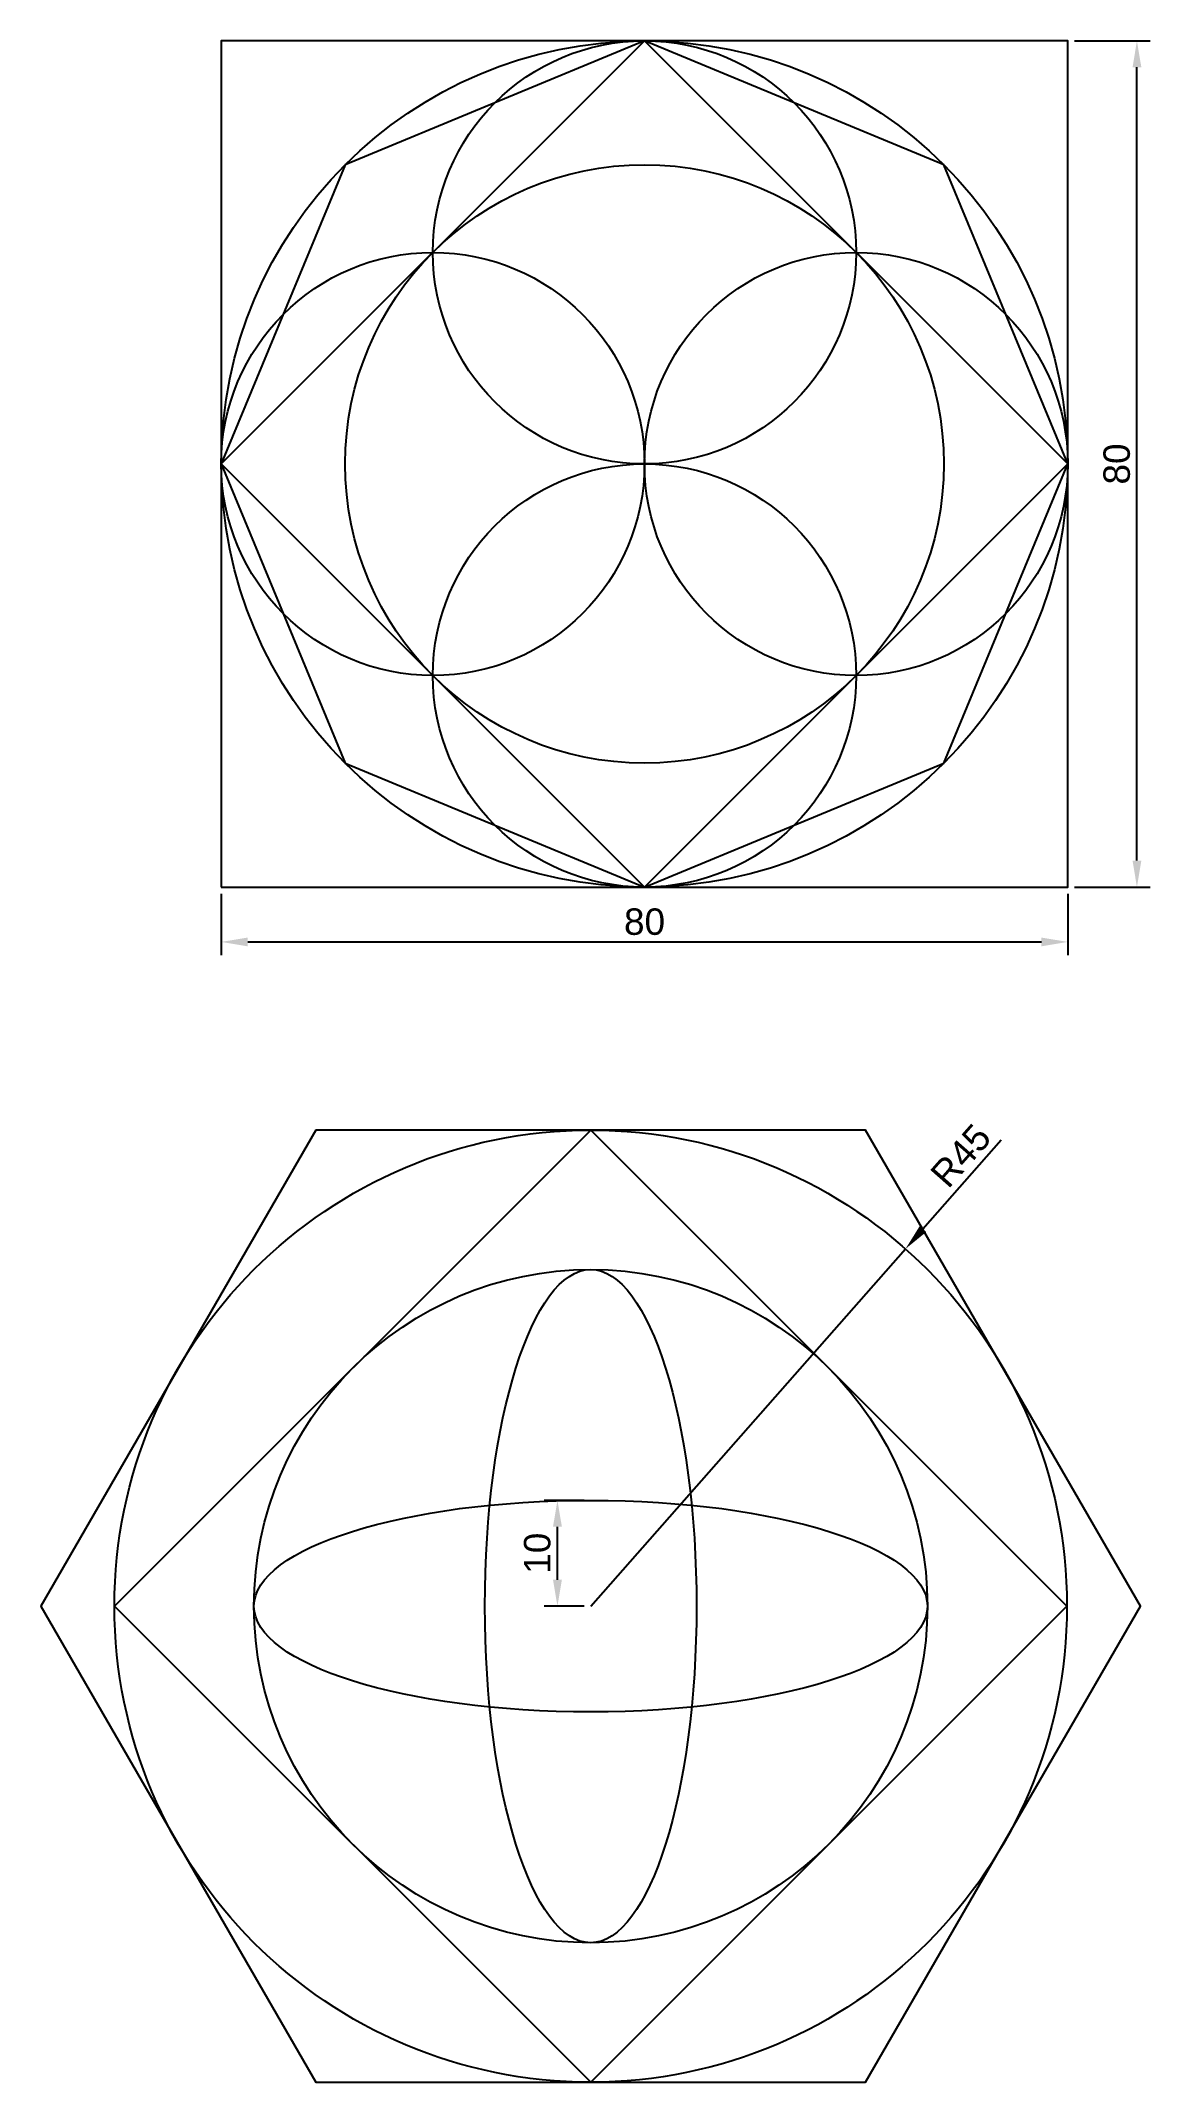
# Model space of a CAD drawing. Header units: millimetres. Extents: x 2335 to 2440, y 433 to 625.
import ezdxf

# ---------------------------------------------------------------- set-up
doc = ezdxf.new("R2010")
doc.units = ezdxf.units.MM
doc.styles.get("Standard").update_dxf_attribs({"font": 'arial.ttf'})
doc.dimstyles.new('ISO-25', dxfattribs={"dimtxt": 2.5, "dimasz": 2.5, "dimexe": 1.25, "dimexo": 0.625, "dimtad": 1, "dimtxsty": 'Standard', "dimcen": 2.5, "dimadec": 0, "dimazin": 0, "dimtfac": 1, "dimtmove": 0, "dimatfit": 3, "dimfxl": 1, "dimarcsym": 0})

# ---------------------------------------------------------------- blocks, each defined once
blk = doc.blocks.new('*D1')
at = {"color": 0, "lineweight": -2, "transparency": 16777216}
for p, q in [((2433.01, 625.49), (2440.17, 625.49)), ((2438.92, 547.99), (2438.92, 622.99)), ((2433.01, 545.49), (2440.17, 545.49))]:
    blk.add_line(p, q, dxfattribs=at)
at = {"color": 0, "transparency": 16777216}
for points in [[(2438.51, 622.99), (2439.34, 622.99), (2438.92, 625.49)], [(2438.51, 547.99), (2439.34, 547.99), (2438.92, 545.49)]]:
    blk.add_solid(points, dxfattribs=at)
at = {"layer": 'Defpoints', "color": 0, "transparency": 16777216}
for p in [(2432.39, 625.49), (2438.92, 625.49), (2432.39, 545.49)]:
    blk.add_point(p, dxfattribs=at)
at = {"color": 0, "transparency": 16777216, "insert": (2437.02, 585.49), "char_height": 2.5, "attachment_point": 5, "rotation": 90}
blk.add_mtext('80', dxfattribs=at)
blk = doc.blocks.new('*D2')
at = {"color": 0, "lineweight": -2, "transparency": 16777216}
for p, q in [((2352.39, 544.87), (2352.39, 539.06)), ((2432.39, 544.87), (2432.39, 539.06)), ((2354.89, 540.31), (2429.89, 540.31))]:
    blk.add_line(p, q, dxfattribs=at)
at = {"color": 0, "transparency": 16777216}
for points in [[(2354.89, 540.72), (2354.89, 539.89), (2352.39, 540.31)], [(2429.89, 540.72), (2429.89, 539.89), (2432.39, 540.31)]]:
    blk.add_solid(points, dxfattribs=at)
at = {"layer": 'Defpoints', "color": 0, "transparency": 16777216}
for p in [(2352.39, 545.49), (2432.39, 545.49), (2432.39, 540.31)]:
    blk.add_point(p, dxfattribs=at)
at = {"color": 0, "transparency": 16777216, "insert": (2392.39, 542.21), "char_height": 2.5, "attachment_point": 5}
blk.add_mtext('80', dxfattribs=at)
blk = doc.blocks.new('*D3')
at = {"color": 0, "lineweight": -2, "transparency": 16777216}
for p, q in [((2426.1, 521.56), (2418.7, 513.16)), ((2387.3, 477.52), (2417.05, 511.29))]:
    blk.add_line(p, q, dxfattribs=at)
at = {"color": 0, "transparency": 16777216}
blk.add_solid([(2418.39, 513.44), (2419.01, 512.89), (2417.05, 511.29)], dxfattribs=at)
at = {"layer": 'Defpoints', "color": 0, "transparency": 16777216}
for p in [(2417.05, 511.29), (2387.3, 477.52)]:
    blk.add_point(p, dxfattribs=at)
at = {"color": 0, "transparency": 16777216, "insert": (2422.28, 520.1), "char_height": 2.5, "attachment_point": 5, "rotation": 48.6248}
blk.add_mtext('R45', dxfattribs=at)
blk = doc.blocks.new('*D4')
at = {"color": 0, "lineweight": -2, "transparency": 16777216}
for p, q in [((2386.68, 487.52), (2382.91, 487.52)), ((2384.16, 480.02), (2384.16, 485.02)), ((2386.68, 477.52), (2382.91, 477.52))]:
    blk.add_line(p, q, dxfattribs=at)
at = {"color": 0, "transparency": 16777216}
for points in [[(2383.74, 485.02), (2384.58, 485.02), (2384.16, 487.52)], [(2383.74, 480.02), (2384.58, 480.02), (2384.16, 477.52)]]:
    blk.add_solid(points, dxfattribs=at)
at = {"layer": 'Defpoints', "color": 0, "transparency": 16777216}
for p in [(2384.16, 487.52), (2387.3, 487.52), (2387.3, 477.52)]:
    blk.add_point(p, dxfattribs=at)
at = {"color": 0, "transparency": 16777216, "insert": (2382.26, 482.52), "char_height": 2.5, "attachment_point": 5, "rotation": 90}
blk.add_mtext('10', dxfattribs=at)

msp = doc.modelspace()

# ---------------------------------------------------------------- linework, layer by layer
for points in [[(2352.386, 545.491), (2432.386, 545.491), (2432.386, 625.491), (2352.386, 625.491)], [(2392.386, 625.491), (2364.101, 613.775), (2352.386, 585.491), (2364.101, 557.206), (2392.386, 545.491), (2420.67, 557.206), (2432.386, 585.491), (2420.67, 613.775)], [(2392.386, 625.491), (2352.386, 585.491), (2392.386, 545.491), (2432.386, 585.491)], [(2361.322, 522.519), (2335.341, 477.519), (2361.322, 432.519), (2413.283, 432.519), (2439.264, 477.519), (2413.283, 522.519)], [(2387.302, 522.519), (2342.302, 477.519), (2387.302, 432.519), (2432.302, 477.519)]]:
    msp.add_lwpolyline(points, close=True)
for centre, radius in [((2392.386, 585.491), 40), ((2392.386, 605.491), 20), ((2392.386, 585.491), 28.284), ((2372.386, 585.491), 20), ((2412.386, 585.491), 20), ((2392.386, 565.491), 20), ((2387.302, 477.519), 45), ((2387.302, 477.519), 31.82)]:
    msp.add_circle(centre, radius)
for major_axis in [(0, 31.82), (-31.82, 0)]:
    msp.add_ellipse((2387.302, 477.519), major_axis=major_axis, ratio=0.3142697)

# ---------------------------------------------------------------- dimensions: what is measured, and where the dimension line sits
for base, p1, p2, picture, middle in [((2438.922, 625.491), (2432.386, 545.491), (2432.386, 625.491), '*D1', (2437.02, 585.491)), ((2384.159, 487.519), (2387.302, 477.519), (2387.302, 487.519), '*D4', (2382.257, 482.519))]:
    dim = msp.add_linear_dim(base=base, p1=p1, p2=p2, angle=90, dimstyle='ISO-25')
    dim.commit()
    dim.dimension.update_dxf_attribs({"geometry": picture, "text_midpoint": middle})
dim = msp.add_linear_dim(base=(2432.386, 540.305), p1=(2352.386, 545.491), p2=(2432.386, 545.491), dimstyle='ISO-25')
dim.commit()
dim.dimension.update_dxf_attribs({"geometry": '*D2', "text_midpoint": (2392.386, 542.207)})
dim = msp.add_radius_dim(center=(2387.302, 477.519), mpoint=(2417.047, 511.286), dimstyle='ISO-25')
dim.commit()
dim.dimension.update_dxf_attribs({"geometry": '*D3', "text_midpoint": (2423.702, 518.842), "dimtype": 164})

doc.saveas('drawing.dxf')
